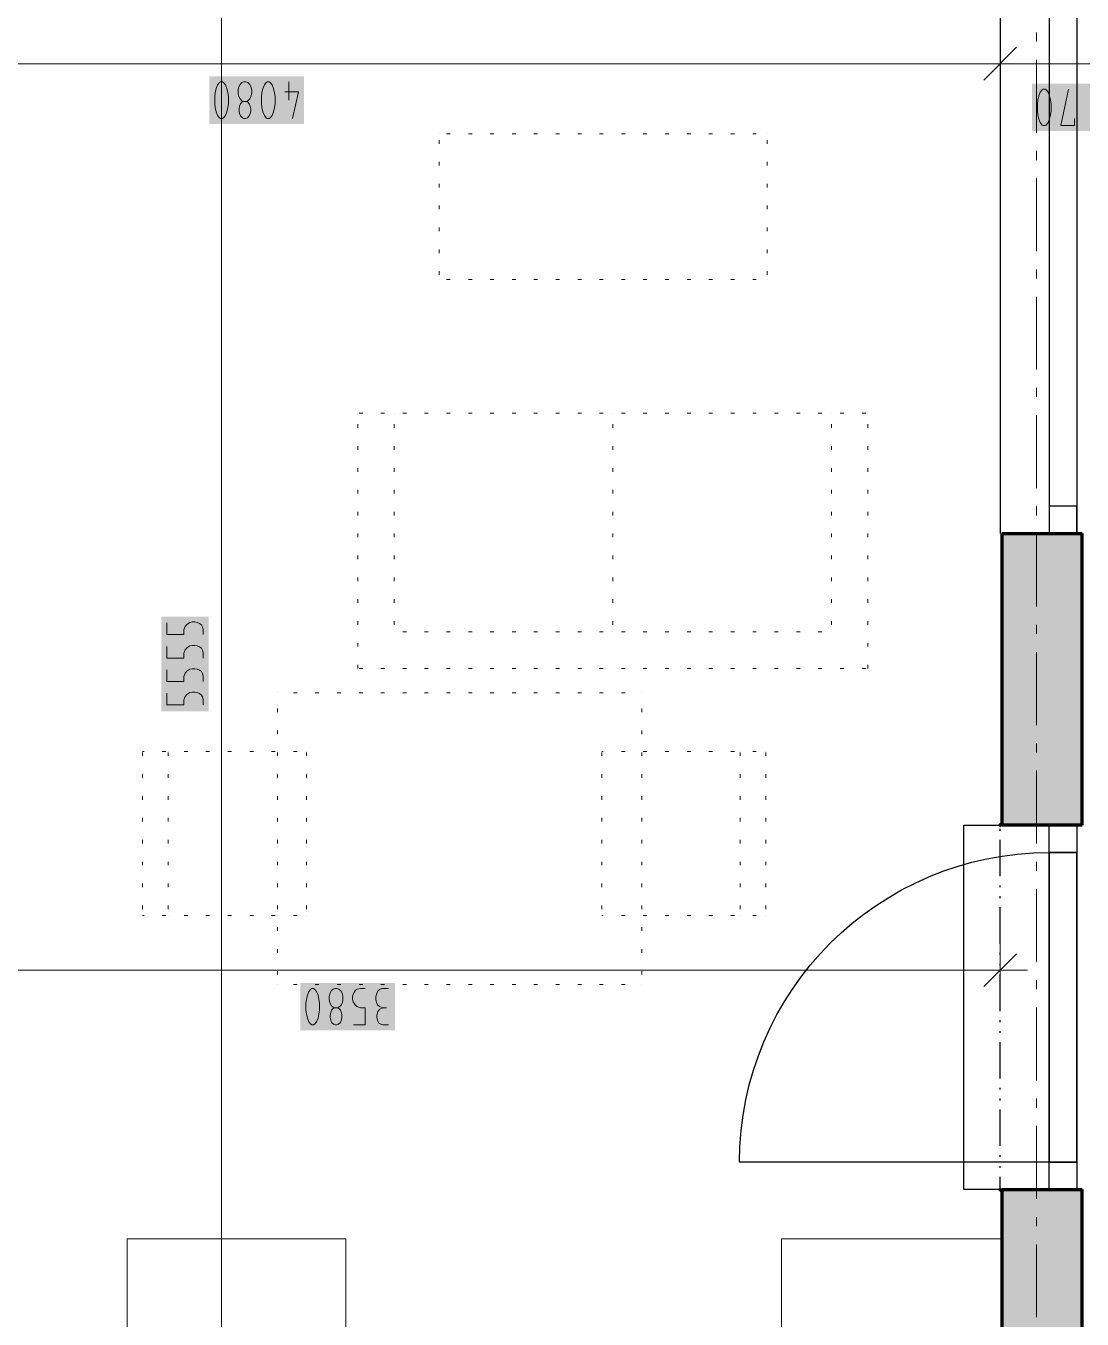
# Model space of a CAD drawing. Header units: millimetres. Extents: x 0 to 594, y 0 to 420.
# Drawn here: x 518.37 to 548.07, y 273.16 to 309.53 of the extents above; entities that cross this region are included whole.
import ezdxf

# ---------------------------------------------------------------- set-up
doc = ezdxf.new("R2010")
doc.units = ezdxf.units.MM
doc.header["$LTSCALE"] = 8
for name, color, linetype in [('PDF_Dvere', 7, 'Continuous'), ('PDF_Koty delkove', 7, 'Continuous'), ('PDF_Kuchyne', 7, 'Continuous'), ('PDF_Nabytek', 7, 'Continuous'), ('PDF_Obecne 0.25', 7, 'Continuous'), ('PDF_Okna', 7, 'Continuous'), ('PDF_Osy hlavni', 7, 'Continuous'), ('PDF_Steny obvodove nosne', 7, 'Continuous'), ('PDF_Steny sendvic', 7, 'Continuous'), ('PDF_Zatepleni', 7, 'Continuous')]:
    doc.layers.add(name, color=color, linetype=linetype)

msp = doc.modelspace()

# ---------------------------------------------------------------- linework, layer by layer
at = {"layer": 'PDF_Dvere', "lineweight": 25}
for points in [[(547.917, 287.05), (547.917, 286.282), (547.148, 286.282), (547.148, 287.05)], [(547.917, 286.282), (547.148, 286.282)], [(547.917, 277.569), (547.917, 276.801), (547.148, 276.801), (547.148, 277.569)], [(547.917, 277.569), (547.148, 277.569)]]:
    msp.add_lwpolyline(points, close=True, dxfattribs=at)
msp.add_lwpolyline([(547.148, 277.569), (538.436, 277.569, -0.414213), (547.148, 286.282)], format="xyb", dxfattribs=at)
for points in [[(547.148, 286.282), (547.148, 277.569), (547.148, 286.282)], [(547.917, 286.282), (547.917, 277.569), (547.917, 286.282)]]:
    msp.add_lwpolyline(points, dxfattribs=at)
at = {"layer": 'PDF_Koty delkove', "lineweight": 18}
for points in [[(523.866, 238.312), (523.866, 240.413), (523.866, 241.625), (523.866, 242.105), (523.866, 261.631), (523.866, 263.117), (523.866, 320.055)], [(545.764, 309.233), (545.764, 308.464), (545.764, 307.696)], [(546.226, 308.925), (545.303, 308.003)], [(549.557, 308.464), (545.764, 308.464), (542.39, 308.464), (503.945, 308.464), (501.177, 308.464), (459.665, 308.464), (456.898, 308.464), (416.513, 308.464), (414.361, 308.464)], [(524.047, 307.234), (524.061, 307.336), (524.061, 307.541), (524.047, 307.643), (524.019, 307.763), (523.978, 307.866), (523.923, 307.934), (523.896, 307.952), (523.841, 307.952), (523.813, 307.934), (523.759, 307.866), (523.718, 307.763), (523.691, 307.643), (523.677, 307.541)], [(525.757, 307.952), (525.757, 307.439)], [(546.812, 307.336), (546.812, 307.131), (546.826, 307.029), (546.853, 306.909), (546.894, 306.807), (546.948, 306.738), (546.976, 306.722), (547.03, 306.722), (547.058, 306.738), (547.112, 306.807), (547.153, 306.909), (547.181, 307.029), (547.195, 307.131), (547.195, 307.336), (547.181, 307.438), (547.153, 307.558), (547.112, 307.661), (547.058, 307.729), (547.03, 307.747), (546.976, 307.747), (546.948, 307.729), (546.894, 307.661), (546.853, 307.558), (546.826, 307.438), (546.812, 307.336)], [(547.852, 306.926), (547.852, 306.722), (547.469, 306.722), (547.687, 307.747)], [(523.677, 307.541), (523.677, 307.336), (523.691, 307.234), (523.718, 307.114), (523.759, 307.012), (523.813, 306.943), (523.841, 306.927), (523.896, 306.927), (523.923, 306.943), (523.978, 307.012), (524.019, 307.114), (524.047, 307.234)], [(524.58, 307.404), (524.608, 307.387), (524.649, 307.336), (524.676, 307.268), (524.69, 307.199), (524.69, 307.131), (524.676, 307.063), (524.649, 306.994), (524.594, 306.943), (524.553, 306.927), (524.498, 306.927), (524.457, 306.943), (524.402, 306.994), (524.375, 307.063), (524.361, 307.131), (524.361, 307.199), (524.375, 307.268), (524.402, 307.336), (524.443, 307.387), (524.47, 307.404)], [(525.648, 307.678), (526.032, 307.678), (525.867, 306.927)], [(522.328, 292.736), (522.328, 292.408), (522.806, 292.408), (522.806, 292.545), (522.841, 292.64), (522.892, 292.695), (522.977, 292.75), (523.045, 292.764), (523.114, 292.764), (523.182, 292.75), (523.25, 292.723), (523.301, 292.681), (523.336, 292.627), (523.353, 292.545), (523.353, 292.408)], [(522.328, 292.079), (522.328, 291.751), (522.806, 291.751), (522.806, 291.888), (522.841, 291.983), (522.892, 292.038), (522.977, 292.093), (523.045, 292.107), (523.114, 292.107), (523.182, 292.093), (523.25, 292.065), (523.301, 292.024), (523.336, 291.97), (523.353, 291.888), (523.353, 291.751)], [(522.328, 291.422), (522.328, 291.094), (522.806, 291.094), (522.806, 291.231), (522.841, 291.326), (522.892, 291.381), (522.977, 291.436), (523.045, 291.449), (523.114, 291.449), (523.182, 291.436), (523.25, 291.408), (523.301, 291.367), (523.336, 291.313), (523.353, 291.231), (523.353, 291.094)], [(522.328, 290.765), (522.328, 290.437), (522.806, 290.437), (522.806, 290.574), (522.841, 290.669), (522.892, 290.724), (522.977, 290.778), (523.045, 290.792), (523.114, 290.792), (523.182, 290.778), (523.25, 290.751), (523.301, 290.71)], [(523.301, 290.71), (523.336, 290.656), (523.353, 290.574), (523.353, 290.437)], [(545.764, 283.741), (545.764, 282.972), (545.764, 282.203)], [(546.226, 283.433), (545.303, 282.511)], [(545.764, 282.972), (526.093, 282.972), (509.07, 282.972), (503.945, 282.972), (501.177, 282.972), (486.212, 282.972), (481.087, 282.972)], [(545.764, 282.972), (546.533, 282.972)], [(526.24, 282.048), (526.24, 281.843), (526.253, 281.742), (526.281, 281.622), (526.322, 281.52), (526.376, 281.451), (526.404, 281.434), (526.458, 281.434), (526.486, 281.451), (526.54, 281.52), (526.581, 281.622), (526.609, 281.742), (526.623, 281.843), (526.623, 282.048), (526.609, 282.151), (526.581, 282.271), (526.54, 282.373), (526.486, 282.442), (526.458, 282.459), (526.404, 282.459), (526.376, 282.442), (526.322, 282.373), (526.281, 282.271), (526.253, 282.151), (526.24, 282.048)], [(527.581, 281.434), (527.909, 281.434), (527.909, 281.912), (527.772, 281.912), (527.677, 281.947), (527.622, 281.998), (527.568, 282.083), (527.554, 282.151), (527.554, 282.22), (527.568, 282.288), (527.595, 282.356)], [(527.595, 282.356), (527.636, 282.407), (527.69, 282.442), (527.772, 282.459), (527.909, 282.459)], [(528.566, 282.459), (528.375, 282.459), (528.307, 282.425), (528.252, 282.373), (528.225, 282.288), (528.211, 282.22), (528.211, 282.151), (528.225, 282.066), (528.252, 281.998), (528.307, 281.947), (528.402, 281.912)], [(527.143, 281.912), (527.17, 281.895), (527.211, 281.843), (527.238, 281.776), (527.252, 281.707), (527.252, 281.638), (527.238, 281.571), (527.211, 281.502), (527.156, 281.451), (527.115, 281.434), (527.061, 281.434), (527.02, 281.451), (526.965, 281.502), (526.938, 281.571), (526.924, 281.638), (526.924, 281.707), (526.938, 281.776), (526.965, 281.843), (527.006, 281.895), (527.033, 281.912)], [(528.566, 281.434), (528.402, 281.434), (528.347, 281.451), (528.293, 281.486), (528.265, 281.537), (528.238, 281.638), (528.238, 281.707), (528.265, 281.81), (528.32, 281.878), (528.402, 281.912), (528.511, 281.912)]]:
    msp.add_lwpolyline(points, dxfattribs=at)
for points in [[(524.334, 307.712), (524.334, 307.643), (524.348, 307.558), (524.388, 307.473), (524.443, 307.422), (524.47, 307.404), (524.58, 307.404), (524.608, 307.422), (524.663, 307.473), (524.704, 307.558), (524.718, 307.643), (524.718, 307.712), (524.704, 307.797), (524.663, 307.883), (524.608, 307.934), (524.553, 307.952), (524.498, 307.952), (524.443, 307.934), (524.388, 307.883), (524.348, 307.797)], [(524.991, 307.541), (524.991, 307.336), (525.005, 307.234), (525.032, 307.114), (525.073, 307.012), (525.127, 306.943), (525.155, 306.927), (525.21, 306.927), (525.238, 306.943), (525.292, 307.012), (525.333, 307.114), (525.361, 307.234), (525.375, 307.336), (525.375, 307.541), (525.361, 307.643), (525.333, 307.763), (525.292, 307.866), (525.238, 307.934), (525.21, 307.952), (525.155, 307.952), (525.127, 307.934), (525.073, 307.866), (525.032, 307.763), (525.005, 307.643)], [(526.897, 282.22), (526.897, 282.151), (526.911, 282.066), (526.951, 281.981), (527.006, 281.93), (527.033, 281.912), (527.143, 281.912), (527.17, 281.93), (527.225, 281.981), (527.266, 282.066), (527.28, 282.151), (527.28, 282.22), (527.266, 282.305), (527.225, 282.391), (527.17, 282.442), (527.115, 282.459), (527.061, 282.459), (527.006, 282.442), (526.951, 282.391), (526.911, 282.305)]]:
    msp.add_lwpolyline(points, close=True, dxfattribs=at)
at = {"layer": 'PDF_Koty delkove', "color": 7, "lineweight": 18, "true_color": 0xffffff, "transparency": 33554559}
for points in [[(526.185, 308.106), (523.524, 308.106), (526.185, 306.773), (523.524, 306.773)], [(548.663, 307.9), (546.658, 307.9), (548.663, 306.568), (546.658, 306.568)], [(523.507, 290.255), (523.507, 292.917), (522.175, 290.255), (522.175, 292.917)], [(528.748, 282.613), (526.086, 282.613), (528.748, 281.281), (526.086, 281.281)]]:
    msp.add_solid(points, dxfattribs=at)
at = {"layer": 'PDF_Kuchyne', "lineweight": 13}
msp.add_lwpolyline([(527.366, 263.117), (521.216, 263.117), (521.216, 275.417), (527.366, 275.417), (527.366, 269.267), (539.614, 269.267), (539.614, 275.417), (545.764, 275.417)], dxfattribs=at)
at = {"layer": 'PDF_Nabytek', "lineweight": 13}
for points in [[(529.984, 306.496), (529.984, 306.496)], [(529.984, 306.496), (529.984, 306.496)], [(529.984, 306.215), (529.984, 306.318)], [(530.298, 306.496), (530.195, 306.496)], [(530.913, 306.496), (530.81, 306.496)], [(531.528, 306.496), (531.425, 306.496)], [(532.143, 306.496), (532.04, 306.496)], [(532.758, 306.496), (532.655, 306.496)], [(533.373, 306.496), (533.27, 306.496)], [(533.988, 306.496), (533.885, 306.496)], [(534.603, 306.496), (534.5, 306.496)], [(535.218, 306.496), (535.115, 306.496)], [(535.833, 306.496), (535.73, 306.496)], [(536.448, 306.496), (536.345, 306.496)], [(537.063, 306.496), (536.96, 306.496)], [(537.678, 306.496), (537.575, 306.496)], [(538.293, 306.496), (538.19, 306.496)], [(538.908, 306.496), (538.805, 306.496)], [(539.209, 306.496), (539.209, 306.496)], [(539.209, 306.496), (539.209, 306.496)], [(539.209, 306.215), (539.209, 306.318)], [(529.984, 305.6), (529.984, 305.703)], [(539.209, 305.6), (539.209, 305.703)], [(529.984, 304.985), (529.984, 305.088)], [(539.209, 304.985), (539.209, 305.088)], [(529.984, 304.37), (529.984, 304.473)], [(539.209, 304.37), (539.209, 304.473)], [(529.984, 303.755), (529.984, 303.858)], [(539.209, 303.755), (539.209, 303.858)], [(529.984, 303.14), (529.984, 303.243)], [(539.209, 303.14), (539.209, 303.243)], [(529.984, 302.525), (529.984, 302.628)], [(539.209, 302.525), (539.209, 302.628)], [(529.984, 302.397), (529.984, 302.397)], [(529.984, 302.397), (529.984, 302.397)], [(530.298, 302.397), (530.195, 302.397)], [(530.913, 302.397), (530.81, 302.397)], [(531.528, 302.397), (531.425, 302.397)], [(532.143, 302.397), (532.04, 302.397)], [(532.758, 302.397), (532.655, 302.397)], [(533.373, 302.397), (533.27, 302.397)], [(533.988, 302.397), (533.885, 302.397)], [(534.603, 302.397), (534.5, 302.397)], [(535.218, 302.397), (535.115, 302.397)], [(535.833, 302.397), (535.73, 302.397)], [(536.448, 302.397), (536.345, 302.397)], [(537.063, 302.397), (536.96, 302.397)], [(537.678, 302.397), (537.575, 302.397)], [(538.293, 302.397), (538.19, 302.397)], [(538.908, 302.397), (538.805, 302.397)], [(539.209, 302.397), (539.209, 302.397)], [(539.209, 302.397), (539.209, 302.397)], [(527.698, 298.634), (527.698, 298.634)], [(527.698, 298.634), (527.698, 298.634)], [(527.838, 298.634), (527.735, 298.634)], [(528.453, 298.634), (528.35, 298.634)], [(528.723, 298.634), (528.723, 298.634)], [(529.068, 298.634), (528.965, 298.634)], [(529.683, 298.634), (529.58, 298.634)], [(530.298, 298.634), (530.195, 298.634)], [(530.913, 298.634), (530.81, 298.634)], [(531.528, 298.634), (531.425, 298.634)], [(532.143, 298.634), (532.04, 298.634)], [(532.758, 298.634), (532.655, 298.634)], [(533.373, 298.634), (533.27, 298.634)], [(533.988, 298.634), (533.885, 298.634)], [(534.603, 298.634), (534.5, 298.634)], [(534.873, 298.634), (534.873, 298.634)], [(535.218, 298.634), (535.115, 298.634)], [(535.833, 298.634), (535.73, 298.634)], [(536.448, 298.634), (536.345, 298.634)], [(537.063, 298.634), (536.96, 298.634)], [(537.678, 298.634), (537.575, 298.634)], [(538.293, 298.634), (538.19, 298.634)], [(538.908, 298.634), (538.805, 298.634)], [(539.523, 298.634), (539.42, 298.634)], [(540.138, 298.634), (540.035, 298.634)], [(540.753, 298.634), (540.65, 298.634)], [(541.023, 298.634), (541.023, 298.634)], [(541.368, 298.634), (541.265, 298.634)], [(541.983, 298.634), (541.88, 298.634)], [(542.048, 298.634), (542.048, 298.634)], [(542.048, 298.634), (542.048, 298.634)], [(527.698, 298.221), (527.698, 298.323)], [(528.723, 298.221), (528.723, 298.323)], [(534.873, 298.221), (534.873, 298.323)], [(541.023, 298.221), (541.023, 298.323)], [(542.048, 298.221), (542.048, 298.323)], [(527.698, 297.606), (527.698, 297.708)], [(528.723, 297.606), (528.723, 297.708)], [(534.873, 297.606), (534.873, 297.708)], [(541.023, 297.606), (541.023, 297.708)], [(542.048, 297.606), (542.048, 297.708)], [(527.698, 296.991), (527.698, 297.093)], [(528.723, 296.991), (528.723, 297.093)], [(534.873, 296.991), (534.873, 297.093)], [(541.023, 296.991), (541.023, 297.093)], [(542.048, 296.991), (542.048, 297.093)], [(527.698, 296.376), (527.698, 296.478)], [(528.723, 296.376), (528.723, 296.478)], [(534.873, 296.376), (534.873, 296.478)], [(541.023, 296.376), (541.023, 296.478)], [(542.048, 296.376), (542.048, 296.478)], [(527.698, 295.761), (527.698, 295.863)], [(528.723, 295.761), (528.723, 295.863)], [(534.873, 295.761), (534.873, 295.863)], [(541.023, 295.761), (541.023, 295.863)], [(542.048, 295.761), (542.048, 295.863)], [(527.698, 295.146), (527.698, 295.248)], [(528.723, 295.146), (528.723, 295.248)], [(534.873, 295.146), (534.873, 295.248)], [(541.023, 295.146), (541.023, 295.248)], [(542.048, 295.146), (542.048, 295.248)], [(527.698, 294.531), (527.698, 294.633)], [(528.723, 294.531), (528.723, 294.633)], [(534.873, 294.531), (534.873, 294.633)], [(541.023, 294.531), (541.023, 294.633)], [(542.048, 294.531), (542.048, 294.633)], [(527.698, 293.916), (527.698, 294.018)], [(528.723, 293.916), (528.723, 294.018)], [(534.873, 293.916), (534.873, 294.018)], [(541.023, 293.916), (541.023, 294.018)], [(542.048, 293.916), (542.048, 294.018)], [(527.698, 293.301), (527.698, 293.403)], [(528.723, 293.301), (528.723, 293.403)], [(534.873, 293.301), (534.873, 293.403)], [(541.023, 293.301), (541.023, 293.403)], [(542.048, 293.301), (542.048, 293.403)], [(527.698, 292.686), (527.698, 292.788)], [(528.723, 292.686), (528.723, 292.788)], [(534.873, 292.686), (534.873, 292.788)], [(541.023, 292.686), (541.023, 292.788)], [(542.048, 292.686), (542.048, 292.788)], [(528.723, 292.484), (528.723, 292.484)], [(528.723, 292.484), (528.723, 292.484)], [(529.068, 292.484), (528.965, 292.484)], [(529.683, 292.484), (529.58, 292.484)], [(530.298, 292.484), (530.195, 292.484)], [(530.913, 292.484), (530.81, 292.484)], [(531.528, 292.484), (531.425, 292.484)], [(532.143, 292.484), (532.04, 292.484)], [(532.758, 292.484), (532.655, 292.484)], [(533.373, 292.484), (533.27, 292.484)], [(533.988, 292.484), (533.885, 292.484)], [(534.603, 292.484), (534.5, 292.484)], [(534.873, 292.484), (534.873, 292.484)], [(535.218, 292.484), (535.115, 292.484)], [(535.833, 292.484), (535.73, 292.484)], [(536.448, 292.484), (536.345, 292.484)], [(537.063, 292.484), (536.96, 292.484)], [(537.678, 292.484), (537.575, 292.484)], [(538.293, 292.484), (538.19, 292.484)], [(538.908, 292.484), (538.805, 292.484)], [(539.523, 292.484), (539.42, 292.484)], [(540.138, 292.484), (540.035, 292.484)], [(540.753, 292.484), (540.65, 292.484)], [(541.023, 292.484), (541.023, 292.484)], [(541.023, 292.484), (541.023, 292.484)], [(527.698, 292.071), (527.698, 292.173)], [(542.048, 292.071), (542.048, 292.173)], [(527.698, 291.459), (527.698, 291.558)], [(527.698, 291.459), (527.698, 291.459)], [(527.698, 291.459), (527.698, 291.459)], [(527.838, 291.459), (527.735, 291.459)], [(528.453, 291.459), (528.35, 291.459)], [(529.068, 291.459), (528.965, 291.459)], [(529.683, 291.459), (529.58, 291.459)], [(530.298, 291.459), (530.195, 291.459)], [(530.913, 291.459), (530.81, 291.459)], [(531.528, 291.459), (531.425, 291.459)], [(532.143, 291.459), (532.04, 291.459)], [(532.758, 291.459), (532.655, 291.459)], [(533.373, 291.459), (533.27, 291.459)], [(533.988, 291.459), (533.885, 291.459)], [(534.603, 291.459), (534.5, 291.459)], [(535.218, 291.459), (535.115, 291.459)], [(535.833, 291.459), (535.73, 291.459)], [(536.448, 291.459), (536.345, 291.459)], [(537.063, 291.459), (536.96, 291.459)], [(537.678, 291.459), (537.575, 291.459)], [(538.293, 291.459), (538.19, 291.459)], [(538.908, 291.459), (538.805, 291.459)], [(539.523, 291.459), (539.42, 291.459)], [(540.138, 291.459), (540.035, 291.459)], [(540.753, 291.459), (540.65, 291.459)], [(541.368, 291.459), (541.265, 291.459)], [(541.983, 291.459), (541.88, 291.459)], [(542.048, 291.459), (542.048, 291.558)], [(542.048, 291.459), (542.048, 291.459)], [(542.048, 291.459), (542.048, 291.459)], [(525.44, 290.769), (525.44, 290.769)], [(525.44, 290.769), (525.44, 290.769)], [(525.993, 290.769), (525.89, 290.769)], [(526.608, 290.769), (526.505, 290.769)], [(527.223, 290.769), (527.12, 290.769)], [(527.838, 290.769), (527.735, 290.769)], [(528.453, 290.769), (528.35, 290.769)], [(529.068, 290.769), (528.965, 290.769)], [(529.683, 290.769), (529.58, 290.769)], [(530.298, 290.769), (530.195, 290.769)], [(530.913, 290.769), (530.81, 290.769)], [(531.528, 290.769), (531.425, 290.769)], [(532.143, 290.769), (532.04, 290.769)], [(532.758, 290.769), (532.655, 290.769)], [(533.373, 290.769), (533.27, 290.769)], [(533.988, 290.769), (533.885, 290.769)], [(534.603, 290.769), (534.5, 290.769)], [(535.218, 290.769), (535.115, 290.769)], [(535.69, 290.769), (535.69, 290.769)], [(535.69, 290.769), (535.69, 290.769)], [(525.44, 290.226), (525.44, 290.328)], [(535.69, 290.226), (535.69, 290.328)], [(525.44, 289.611), (525.44, 289.713)], [(535.69, 289.611), (535.69, 289.713)], [(521.646, 289.121), (521.646, 289.121)], [(521.688, 289.121), (521.646, 289.121)], [(521.646, 289.121), (521.646, 289.121)], [(521.646, 288.996), (521.646, 289.098)], [(522.303, 289.121), (522.2, 289.121)], [(522.364, 289.121), (522.364, 289.121)], [(522.364, 288.996), (522.364, 289.098)], [(522.918, 289.121), (522.815, 289.121)], [(523.533, 289.121), (523.43, 289.121)], [(524.148, 289.121), (524.045, 289.121)], [(524.763, 289.121), (524.66, 289.121)], [(525.378, 289.121), (525.275, 289.121)], [(525.44, 288.996), (525.44, 289.098)], [(525.993, 289.121), (525.89, 289.121)], [(526.259, 289.121), (526.259, 289.121)], [(526.259, 289.121), (526.259, 289.121)], [(526.259, 288.996), (526.259, 289.098)], [(534.561, 289.121), (534.561, 289.121)], [(534.603, 289.121), (534.561, 289.121)], [(534.561, 289.121), (534.561, 289.121)], [(534.561, 288.996), (534.561, 289.098)], [(535.218, 289.121), (535.115, 289.121)], [(535.69, 288.996), (535.69, 289.098)], [(535.833, 289.121), (535.73, 289.121)], [(536.448, 289.121), (536.345, 289.121)], [(537.063, 289.121), (536.96, 289.121)], [(537.678, 289.121), (537.575, 289.121)], [(538.293, 289.121), (538.19, 289.121)], [(538.456, 289.121), (538.456, 289.121)], [(538.456, 288.996), (538.456, 289.098)], [(538.908, 289.121), (538.805, 289.121)], [(539.174, 289.121), (539.174, 289.121)], [(539.174, 289.121), (539.174, 289.121)], [(539.174, 288.996), (539.174, 289.098)], [(521.646, 288.381), (521.646, 288.483)], [(522.364, 288.381), (522.364, 288.483)], [(525.44, 288.381), (525.44, 288.483)], [(526.259, 288.381), (526.259, 288.483)], [(534.561, 288.381), (534.561, 288.483)], [(535.69, 288.381), (535.69, 288.483)], [(538.456, 288.381), (538.456, 288.483)], [(539.174, 288.381), (539.174, 288.483)], [(521.646, 287.766), (521.646, 287.868)], [(522.364, 287.766), (522.364, 287.868)], [(525.44, 287.766), (525.44, 287.868)], [(526.259, 287.766), (526.259, 287.868)], [(534.561, 287.766), (534.561, 287.868)], [(535.69, 287.766), (535.69, 287.868)], [(538.456, 287.766), (538.456, 287.868)], [(539.174, 287.766), (539.174, 287.868)], [(521.646, 287.151), (521.646, 287.253)], [(522.364, 287.151), (522.364, 287.253)], [(525.44, 287.151), (525.44, 287.253)], [(526.259, 287.151), (526.259, 287.253)], [(534.561, 287.151), (534.561, 287.253)], [(535.69, 287.151), (535.69, 287.253)], [(538.456, 287.151), (538.456, 287.253)], [(539.174, 287.151), (539.174, 287.253)], [(521.646, 286.536), (521.646, 286.638)], [(522.364, 286.536), (522.364, 286.638)], [(525.44, 286.536), (525.44, 286.638)], [(526.259, 286.536), (526.259, 286.638)], [(534.561, 286.536), (534.561, 286.638)], [(535.69, 286.536), (535.69, 286.638)], [(538.456, 286.536), (538.456, 286.638)], [(539.174, 286.536), (539.174, 286.638)], [(521.646, 285.921), (521.646, 286.023)], [(522.364, 285.921), (522.364, 286.023)], [(525.44, 285.921), (525.44, 286.023)], [(526.259, 285.921), (526.259, 286.023)], [(534.561, 285.921), (534.561, 286.023)], [(535.69, 285.921), (535.69, 286.023)], [(538.456, 285.921), (538.456, 286.023)], [(539.174, 285.921), (539.174, 286.023)], [(521.646, 285.306), (521.646, 285.408)], [(522.364, 285.306), (522.364, 285.408)], [(525.44, 285.306), (525.44, 285.408)], [(526.259, 285.306), (526.259, 285.408)], [(534.561, 285.306), (534.561, 285.408)], [(535.69, 285.306), (535.69, 285.408)], [(538.456, 285.306), (538.456, 285.408)], [(539.174, 285.306), (539.174, 285.408)], [(521.646, 284.691), (521.646, 284.793)], [(522.364, 284.691), (522.364, 284.793)], [(525.44, 284.691), (525.44, 284.793)], [(526.259, 284.691), (526.259, 284.793)], [(534.561, 284.691), (534.561, 284.793)], [(535.69, 284.691), (535.69, 284.793)], [(538.456, 284.691), (538.456, 284.793)], [(539.174, 284.691), (539.174, 284.793)], [(521.646, 284.509), (521.646, 284.509)], [(521.688, 284.509), (521.646, 284.509)], [(521.646, 284.509), (521.646, 284.509)], [(522.303, 284.509), (522.2, 284.509)], [(522.364, 284.509), (522.364, 284.509)], [(522.918, 284.509), (522.815, 284.509)], [(523.533, 284.509), (523.43, 284.509)], [(524.148, 284.509), (524.045, 284.509)], [(524.763, 284.509), (524.66, 284.509)], [(525.378, 284.509), (525.275, 284.509)], [(525.993, 284.509), (525.89, 284.509)], [(526.259, 284.509), (526.259, 284.509)], [(526.259, 284.509), (526.259, 284.509)], [(534.603, 284.509), (534.561, 284.509)], [(534.561, 284.509), (534.561, 284.509)], [(534.561, 284.509), (534.561, 284.509)], [(535.218, 284.509), (535.115, 284.509)], [(535.833, 284.509), (535.73, 284.509)], [(536.448, 284.509), (536.345, 284.509)], [(537.063, 284.509), (536.96, 284.509)], [(537.678, 284.509), (537.575, 284.509)], [(538.293, 284.509), (538.19, 284.509)], [(538.456, 284.509), (538.456, 284.509)], [(538.908, 284.509), (538.805, 284.509)], [(539.174, 284.509), (539.174, 284.509)], [(539.174, 284.509), (539.174, 284.509)], [(525.44, 284.076), (525.44, 284.178)], [(535.69, 284.076), (535.69, 284.178)], [(525.44, 283.461), (525.44, 283.563)], [(535.69, 283.461), (535.69, 283.563)], [(525.44, 282.846), (525.44, 282.948)], [(535.69, 282.846), (535.69, 282.948)], [(525.44, 282.569), (525.44, 282.569)], [(525.44, 282.569), (525.44, 282.569)], [(525.993, 282.569), (525.89, 282.569)], [(526.608, 282.569), (526.505, 282.569)], [(527.223, 282.569), (527.12, 282.569)], [(527.838, 282.569), (527.735, 282.569)], [(528.453, 282.569), (528.35, 282.569)], [(529.068, 282.569), (528.965, 282.569)], [(529.683, 282.569), (529.58, 282.569)], [(530.298, 282.569), (530.195, 282.569)], [(530.913, 282.569), (530.81, 282.569)], [(531.528, 282.569), (531.425, 282.569)], [(532.143, 282.569), (532.04, 282.569)], [(532.758, 282.569), (532.655, 282.569)], [(533.373, 282.569), (533.27, 282.569)], [(533.988, 282.569), (533.885, 282.569)], [(534.603, 282.569), (534.5, 282.569)], [(535.218, 282.569), (535.115, 282.569)], [(535.69, 282.569), (535.69, 282.569)], [(535.69, 282.569), (535.69, 282.569)]]:
    msp.add_lwpolyline(points, dxfattribs=at)
at = {"layer": 'PDF_Obecne 0.25', "lineweight": 25}
msp.add_lwpolyline([(545.764, 276.801), (544.739, 276.801), (544.739, 287.05), (545.764, 287.05)], dxfattribs=at)
at = {"layer": 'PDF_Okna', "lineweight": 25}
for points in [[(547.148, 313.7), (547.148, 295.25)], [(547.917, 313.7), (547.917, 295.25)]]:
    msp.add_lwpolyline(points, dxfattribs=at)
msp.add_lwpolyline([(547.917, 295.25), (547.917, 296.019), (547.148, 296.019), (547.148, 295.25)], close=True, dxfattribs=at)
at = {"layer": 'PDF_Osy hlavni', "lineweight": 18}
for points in [[(546.789, 309.085), (546.789, 309.342)], [(546.789, 306.523), (546.789, 308.573)], [(546.789, 305.754), (546.789, 306.01)], [(546.789, 303.192), (546.789, 305.242)], [(546.789, 302.423), (546.789, 302.679)], [(546.789, 299.86), (546.789, 301.91)], [(546.789, 299.092), (546.789, 299.348)], [(546.789, 296.529), (546.789, 298.579)], [(546.789, 295.761), (546.789, 296.017)], [(546.789, 293.198), (546.789, 295.248)], [(546.789, 292.429), (546.789, 292.686)], [(546.789, 289.867), (546.789, 291.917)], [(546.789, 289.098), (546.789, 289.354)], [(546.789, 286.536), (546.789, 288.586)], [(546.789, 285.767), (546.789, 286.023)], [(546.789, 283.204), (546.789, 285.254)], [(546.789, 282.436), (546.789, 282.692)], [(546.789, 279.873), (546.789, 281.923)], [(546.789, 279.104), (546.789, 279.361)], [(546.789, 276.542), (546.789, 278.592)], [(546.789, 275.773), (546.789, 276.029)], [(546.789, 273.211), (546.789, 275.261)]]:
    msp.add_lwpolyline(points, dxfattribs=at)
at = {"layer": 'PDF_Steny obvodove nosne', "lineweight": 25}
msp.add_lwpolyline([(545.764, 313.7), (545.764, 295.25)], dxfattribs=at)
at = {"layer": 'PDF_Steny obvodove nosne', "lineweight": 70}
for points in [[(545.816, 295.25), (545.816, 287.05)], [(545.816, 295.25), (547.148, 295.25), (547.917, 295.25), (548.071, 295.25)], [(548.071, 287.05), (548.071, 295.25)], [(548.071, 287.05), (547.917, 287.05), (547.148, 287.05), (545.816, 287.05)], [(545.816, 276.801), (545.816, 263.117), (545.816, 261.631), (545.816, 242.105), (545.816, 240.413), (544.996, 240.413)], [(545.816, 276.801), (547.148, 276.801), (547.917, 276.801), (548.071, 276.801)], [(547.251, 238.158), (548.071, 238.158), (548.071, 240.413), (548.071, 276.801)]]:
    msp.add_lwpolyline(points, dxfattribs=at)
at = {"layer": 'PDF_Steny obvodove nosne', "color": 9, "lineweight": 9, "true_color": 0xc0c0c0, "transparency": 33554559}
for points in [[(548.071, 287.05), (548.071, 295.25), (545.816, 287.05), (545.816, 295.25)], [(545.816, 276.801), (545.816, 240.413), (548.071, 276.801), (548.071, 240.413)]]:
    msp.add_solid(points, dxfattribs=at)
at = {"layer": 'PDF_Steny sendvic', "lineweight": 25}
for points in [[(545.764, 286.894), (545.764, 286.946)], [(545.764, 285.613), (545.764, 286.638)], [(545.764, 285.306), (545.764, 285.357)], [(545.764, 284.998), (545.764, 285.049)], [(545.764, 283.717), (545.764, 284.742)], [(545.764, 283.409), (545.764, 283.461)], [(545.764, 283.102), (545.764, 283.153)], [(545.764, 281.821), (545.764, 282.846)], [(545.764, 281.513), (545.764, 281.564)], [(545.764, 281.206), (545.764, 281.257)], [(545.764, 279.924), (545.764, 280.949)], [(545.764, 279.617), (545.764, 279.668)], [(545.764, 279.309), (545.764, 279.361)], [(545.764, 278.028), (545.764, 279.053)], [(545.764, 277.721), (545.764, 277.772)], [(545.764, 277.413), (545.764, 277.464)], [(545.764, 276.801), (545.764, 277.157)]]:
    msp.add_lwpolyline(points, dxfattribs=at)
at = {"layer": 'PDF_Steny sendvic', "lineweight": 25, "transparency": 33554559}
for points in [[(545.764, 286.986), (545.7, 287.05), (545.828, 287.05), (545.764, 287.115)], [(545.764, 276.737), (545.7, 276.801), (545.828, 276.801), (545.764, 276.865)]]:
    msp.add_solid(points, dxfattribs=at)
at = {"layer": 'PDF_Zatepleni', "lineweight": 35}
for points in [[(548.071, 295.25), (548.071, 287.05)], [(548.071, 276.801), (548.071, 240.413), (548.071, 238.158), (547.251, 238.158), (547.251, 236.672), (548.737, 236.672), (549.557, 236.672), (549.557, 238.158), (549.557, 276.801)]]:
    msp.add_lwpolyline(points, dxfattribs=at)

doc.saveas('drawing.dxf')
